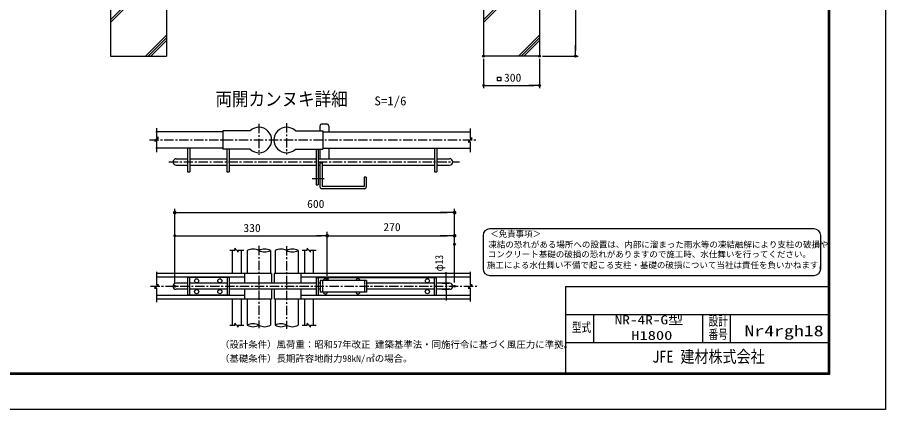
# Model space of a CAD drawing. Units: millimetres, scale not verified, with parts at other scales. Extents: x -4455 to 4455, y -3150 to 3150.
# Drawn here: x -199 to 4455, y -3150 to -1048 of the extents above; entities that cross this region are included whole.
import ezdxf
from ezdxf.enums import TextEntityAlignment as Align

# ---------------------------------------------------------------- set-up
doc = ezdxf.new("R2010")
doc.units = ezdxf.units.MM
doc.header["$LTSCALE"] = 20
doc.header["$PDMODE"] = 32
doc.header["$PDSIZE"] = 10
doc.linetypes.add('USER2', pattern=[0.375, 0.25, -0.125])
doc.linetypes.add('USER5', pattern=[4, 2.5, -0.5, 0.5, -0.5])
for name, color, linetype, lineweight in [('0-2_4基礎', 4, 'Continuous', 25), ('0-5_5寸法', 1, 'Continuous', 25), ('0-6_SUNPOU', 1, 'Continuous', 25), ('0-8_1', 7, 'Continuous', 25), ('0-A_0', 4, 'Continuous', 25), ('0-B_KOUZOU', 1, 'USER5', 25), ('0-F_D-TTL-TXT', 2, 'Continuous', 25)]:
    doc.layers.add(name, color=color, linetype=linetype, lineweight=lineweight)
for name, color, linetype in [('0-7_DEFPOINTS', 7, 'Continuous'), ('0-C_7詳細', 7, 'Continuous'), ('0-E_WAKU', 7, 'Continuous')]:
    doc.layers.add(name, color=color, linetype=linetype)
doc.styles.add('ＭＳ ゴシック', font='')
doc.styles.get('ＭＳ ゴシック').set_extended_font_data('MS Gothic')

# ---------------------------------------------------------------- blocks, each defined once
blk = doc.blocks.new('M1')
at = {"layer": '0-6_SUNPOU'}
blk.add_line((-5, 0), (-38.58, 0), dxfattribs=at)
for points in [[(0, 0), (-5, 0), (-4.96, 0.63)], [(0, 0), (-4.96, -0.63), (-5, 0)], [(0, 0), (-4.96, 0.63), (-4.84, 1.24)], [(0, 0), (-4.84, -1.24), (-4.96, -0.63)], [(0, 0), (-4.84, 1.24), (-4.65, 1.84)], [(0, 0), (-4.65, -1.84), (-4.84, -1.24)], [(0, 0), (-4.65, 1.84), (-4.38, 2.41)], [(0, 0), (-4.38, -2.41), (-4.65, -1.84)], [(0, 0), (-4.38, 2.41), (-4.05, 2.94)], [(0, 0), (-4.05, -2.94), (-4.38, -2.41)], [(0, 0), (-4.05, 2.94), (-3.64, 3.42)], [(0, 0), (-3.64, -3.42), (-4.05, -2.94)], [(0, 0), (-3.64, 3.42), (-3.19, 3.85)], [(0, 0), (-3.19, -3.85), (-3.64, -3.42)], [(0, 0), (-3.19, 3.85), (-2.68, 4.22)], [(0, 0), (-2.68, -4.22), (-3.19, -3.85)], [(0, 0), (-2.68, 4.22), (-2.13, 4.52)], [(0, 0), (-2.13, -4.52), (-2.68, -4.22)], [(0, 0), (-2.13, 4.52), (-1.55, 4.76)], [(0, 0), (-1.55, -4.76), (-2.13, -4.52)], [(0, 0), (-1.55, 4.76), (-0.94, 4.91)], [(0, 0), (-0.94, -4.91), (-1.55, -4.76)], [(0, 0), (-0.94, 4.91), (-0.31, 4.99)], [(0, 0), (-0.31, -4.99), (-0.94, -4.91)], [(0, 0), (-0.31, 4.99), (0.31, 4.99)], [(0, 0), (0.31, -4.99), (-0.31, -4.99)], [(0, 0), (0.31, 4.99), (0.94, 4.91)], [(0, 0), (0.94, 4.91), (1.55, 4.76)], [(0, 0), (1.55, 4.76), (2.13, 4.52)], [(0, 0), (2.13, 4.52), (2.68, 4.22)], [(0, 0), (2.68, 4.22), (3.19, 3.85)], [(0, 0), (3.19, 3.85), (3.64, 3.42)], [(0, 0), (3.64, 3.42), (4.05, 2.94)], [(0, 0), (4.05, 2.94), (4.38, 2.41)], [(0, 0), (4.38, 2.41), (4.65, 1.84)], [(0, 0), (4.65, 1.84), (4.84, 1.24)], [(0, 0), (4.84, 1.24), (4.96, 0.63)], [(0, 0), (4.96, 0.63), (5, 0)], [(0, 0), (0.94, -4.91), (0.31, -4.99)], [(0, 0), (1.55, -4.76), (0.94, -4.91)], [(0, 0), (2.13, -4.52), (1.55, -4.76)], [(0, 0), (2.68, -4.22), (2.13, -4.52)], [(0, 0), (3.19, -3.85), (2.68, -4.22)], [(0, 0), (3.64, -3.42), (3.19, -3.85)], [(0, 0), (4.05, -2.94), (3.64, -3.42)], [(0, 0), (4.38, -2.41), (4.05, -2.94)], [(0, 0), (4.65, -1.84), (4.38, -2.41)], [(0, 0), (4.84, -1.24), (4.65, -1.84)], [(0, 0), (4.96, -0.63), (4.84, -1.24)], [(0, 0), (5, 0), (4.96, -0.63)]]:
    blk.add_solid(points, dxfattribs=at)

msp = doc.modelspace()

# ---------------------------------------------------------------- linework, layer by layer
at = {"layer": '0-2_4基礎', "color": 7}
for p, q in [((300.26, -555.61), (300.26, -1255.61)), ((600.26, -555.61), (600.26, -1255.61)), ((2300.26, -555.61), (2300.26, -1255.61)), ((2600.26, -555.61), (2600.26, -1255.61)), ((300.26, -1255.61), (600.26, -1255.61)), ((2600.26, -1255.61), (2300.26, -1255.61))]:
    msp.add_line(p, q, dxfattribs=at)
at = {"layer": '0-2_4基礎'}
for p, q in [((300.26, -1060.68), (600.26, -760.68)), ((300.26, -1074.82), (600.26, -774.82)), ((2300.26, -1060.68), (2600.26, -760.68)), ((2300.26, -1074.82), (2600.26, -774.82)), ((488.01, -1255.61), (600.26, -1143.36)), ((502.15, -1255.61), (600.26, -1157.5)), ((2488.01, -1255.61), (2600.26, -1143.36)), ((2502.15, -1255.61), (2600.26, -1157.5)), ((516.29, -1255.61), (600.26, -1171.64)), ((2516.3, -1255.61), (2600.26, -1171.64))]:
    msp.add_line(p, q, dxfattribs=at)
at = {"layer": '0-5_5寸法'}
for p, q in [((2792.63, -585.61), (2792.63, -1225.61)), ((2615.26, -1255.61), (2807.63, -1255.61)), ((2300.26, -1270.61), (2300.26, -1427.43)), ((2600.26, -1270.61), (2600.26, -1427.43)), ((2330.26, -1412.43), (2570.26, -1412.43))]:
    msp.add_line(p, q, dxfattribs=at)
at = {"layer": '0-5_5寸法', "color": 3}
msp.add_lwpolyline([(2374.22, -1369.36), (2392.44, -1369.36), (2392.44, -1388.26), (2374.22, -1388.26)], close=True, dxfattribs=at)
at = {"layer": '0-7_DEFPOINTS'}
for p in [(2300.26, -1255.61), (2600.26, -1255.61), (2792.63, -1255.61), (2600.26, -1412.43), (2144.94, -2093.81), (1462, -2217.98), (2144.94, -2217.98), (2144.94, -2264.07), (1462, -2448.63), (644.94, -2488.98), (2144.94, -2488.98)]:
    msp.add_point(p, dxfattribs=at)
at = {"layer": '0-8_1'}
for p, q in [((1435.45, -1619.22), (1457.8, -1619.22)), ((902.16, -1661.44), (543.96, -1661.44)), ((1049, -1655.23), (902.17, -1655.23)), ((902.17, -1655.23), (902.17, -1754.57)), ((1291.76, -1655.23), (1438.59, -1655.23)), ((1423.03, -1631.64), (1423.03, -1655.23)), ((1438.59, -1655.23), (1438.59, -1754.57)), ((1438.59, -1661.44), (2227.55, -1661.44)), ((1470.22, -1631.64), (1470.22, -1661.44)), ((902.16, -1748.36), (543.96, -1748.36)), ((712.8, -1748.36), (712.8, -1876.26)), ((725.22, -1748.36), (725.22, -1876.26)), ((1049, -1754.57), (902.17, -1754.57)), ((923.9, -1754.57), (923.9, -1876.26)), ((936.31, -1754.57), (936.31, -1876.26)), ((1291.76, -1754.57), (1438.59, -1754.57)), ((1403.16, -1754.57), (1403.16, -1944.55)), ((1414.34, -1754.57), (1414.34, -1944.55)), ((1423.03, -1754.57), (1423.03, -1805.48)), ((1438.59, -1748.36), (2227.55, -1748.36)), ((1470.22, -1748.36), (1470.22, -1805.48)), ((2037.72, -1748.36), (2037.72, -1876.26)), ((2048.9, -1748.36), (2048.9, -1876.26)), ((653.2, -1805.48), (712.8, -1805.48)), ((725.22, -1805.48), (923.9, -1805.48)), ((936.31, -1805.48), (1403.16, -1805.48)), ((1414.34, -1805.48), (2037.72, -1805.48)), ((2048.9, -1805.48), (2118.43, -1805.48)), ((653.2, -1840.25), (712.8, -1840.25)), ((725.22, -1840.25), (923.9, -1840.25)), ((936.31, -1840.25), (1403.16, -1840.25)), ((1414.34, -1840.25), (1423.03, -1840.25)), ((1423.03, -1827.83), (1423.03, -1956.02)), ((1423.03, -1827.83), (1434.21, -1827.83)), ((1434.21, -1827.83), (1434.21, -1953.54)), ((1434.21, -1840.25), (2037.72, -1840.25)), ((2048.9, -1840.25), (2118.43, -1840.25)), ((712.8, -1876.26), (725.22, -1876.26)), ((923.9, -1876.26), (936.31, -1876.26)), ((1671.38, -1903.87), (1660.2, -1903.87)), ((1660.2, -1903.87), (1660.2, -1953.54)), ((1671.38, -1903.87), (1671.38, -1956.02)), ((2036.48, -1876.26), (2048.9, -1876.26)), ((1446.11, -1913.8), (1382.32, -1913.8)), ((1403.16, -1944.55), (1414.34, -1944.55)), ((1661.44, -1965.95), (1432.97, -1965.95)), ((1658.96, -1954.78), (1435.45, -1954.78)), ((953.05, -2297.34), (953.05, -2420.69)), ((1000.24, -2297.34), (1000.24, -2420.69)), ((1033.77, -2297.34), (1033.77, -2420.69)), ((1157.94, -2297.34), (1157.94, -2420.69)), ((1182.77, -2297.34), (1182.77, -2420.69)), ((1306.94, -2297.34), (1306.94, -2420.69)), ((1340.47, -2297.34), (1340.47, -2420.69)), ((1387.65, -2297.34), (1387.65, -2420.69)), ((1003.84, -2420.69), (547.31, -2420.69)), ((1019.36, -2440.56), (547.31, -2440.56)), ((936.17, -2441.8), (712.66, -2441.8)), ((712.66, -2441.8), (712.66, -2536.17)), ((723.83, -2441.8), (723.83, -2536.17)), ((924.99, -2441.8), (924.99, -2536.17)), ((936.17, -2441.8), (936.17, -2536.17)), ((1163.65, -2420.69), (1003.84, -2420.69)), ((1019.36, -2420.69), (1019.36, -2472.84)), ((1163.65, -2420.69), (1163.65, -2472.84)), ((1336.62, -2420.69), (1177.06, -2420.69)), ((1177.06, -2420.69), (1177.06, -2472.84)), ((1321.35, -2420.69), (1321.35, -2472.84)), ((2228.15, -2440.56), (1321.35, -2440.56)), ((2228.15, -2420.69), (1336.62, -2420.69)), ((1403.05, -2441.8), (2048.75, -2441.8)), ((1403.05, -2441.8), (1403.05, -2536.17)), ((1414.23, -2441.8), (1414.23, -2536.17)), ((1673.25, -2457.94), (1424.91, -2457.94)), ((1424.91, -2457.94), (1424.91, -2520.03)), ((1673.25, -2457.94), (1673.25, -2520.03)), ((2037.57, -2536.17), (2037.57, -2441.8)), ((2048.75, -2536.17), (2048.75, -2441.8)), ((712.66, -2472.84), (651.81, -2472.84)), ((712.66, -2505.13), (651.81, -2505.13)), ((923.75, -2472.84), (725.07, -2472.84)), ((923.75, -2505.13), (725.07, -2505.13)), ((1403.05, -2472.84), (936.17, -2472.84)), ((1403.05, -2505.13), (936.17, -2505.13)), ((1019.36, -2505.13), (1019.36, -2557.28)), ((1163.65, -2505.13), (1163.65, -2557.28)), ((1177.06, -2505.13), (1177.06, -2557.28)), ((1321.35, -2505.13), (1321.35, -2557.28)), ((1424.91, -2472.84), (1414.23, -2472.84)), ((1424.91, -2505.13), (1414.23, -2505.13)), ((2037.57, -2472.84), (1673.25, -2472.84)), ((2037.57, -2505.13), (1673.25, -2505.13)), ((2119.53, -2472.84), (2048.75, -2472.84)), ((2119.53, -2505.13), (2048.75, -2505.13)), ((1019.36, -2537.41), (547.31, -2537.41)), ((1003.84, -2557.28), (547.31, -2557.28)), ((936.17, -2536.17), (712.66, -2536.17)), ((953.05, -2557.28), (953.05, -2697.77)), ((1000.24, -2557.28), (1000.24, -2697.77)), ((1163.65, -2557.28), (1003.84, -2557.28)), ((1033.77, -2557.28), (1033.77, -2697.77)), ((1157.94, -2557.28), (1157.94, -2697.77)), ((1336.62, -2557.28), (1177.06, -2557.28)), ((1182.77, -2557.28), (1182.77, -2697.77)), ((1306.95, -2557.28), (1306.95, -2697.77)), ((2228.15, -2537.41), (1321.35, -2537.41)), ((2228.15, -2557.28), (1336.62, -2557.28)), ((1340.47, -2557.28), (1340.47, -2697.77)), ((1387.66, -2557.28), (1387.66, -2697.77)), ((1403.05, -2536.17), (2048.75, -2536.17)), ((1673.25, -2520.03), (1424.91, -2520.03))]:
    msp.add_line(p, q, dxfattribs=at)
at = {"layer": '0-8_1', "color": 1}
for p, q in [((644.94, -2468.98), (644.94, -2073.81)), ((684.94, -2093.81), (2104.94, -2093.81)), ((2144.94, -2244.07), (2144.94, -2073.81)), ((644.94, -2473.98), (644.94, -2202.98)), ((674.94, -2217.98), (1432, -2217.98)), ((1462, -2428.63), (1462, -2197.98)), ((1462, -2433.63), (1462, -2202.98)), ((1502, -2217.98), (2104.94, -2217.98)), ((2144.94, -2468.98), (2144.94, -2197.98))]:
    msp.add_line(p, q, dxfattribs=at)
at = {"layer": '0-8_1', "linetype": 'USER2'}
for p, q in [((1436.18, -2457.94), (1436.18, -2520.03)), ((1662.17, -2457.94), (1662.17, -2520.03))]:
    msp.add_line(p, q, dxfattribs=at)
at = {"layer": '0-8_1'}
for centre in [(762.33, -2459.8), (886.5, -2459.8), (1999.08, -2459.8), (762.33, -2518.16), (886.5, -2518.16), (1999.08, -2518.16)]:
    msp.add_circle(centre, 11.18, dxfattribs=at)
for centre, radius, start, end in [((1435.45, -1631.64), 12.42, 90, 180), ((1457.8, -1631.64), 12.42, 0, 90), ((1095.88, -1704.9), 68.3, 226.6586, 133.3418), ((1244.88, -1704.9), 68.3, 46.65789, 313.34109), ((653.2, -1822.86), 17.38, 90, 270), ((2118.43, -1822.86), 17.38, 270, 90), ((1435.45, -1953.54), 1.24, 180, 270), ((1658.96, -1953.54), 1.24, 270, 0), ((1432.97, -1956.02), 9.93, 180, 270), ((1661.44, -1956.02), 9.93, 270, 0), ((1452.72, -2459.8), 11.18, 9.59328, 170.40672), ((1626.56, -2459.8), 11.18, 9.59328, 170.40672), ((651.81, -2488.98), 16.14, 90, 270), ((2119.53, -2488.98), 16.14, 270, 90), ((1452.72, -2518.16), 11.18, 189.59328, 350.40672), ((1626.56, -2518.16), 11.18, 189.59328, 350.40672)]:
    msp.add_arc(centre, radius, start, end, dxfattribs=at)
at = {"layer": '0-8_1', "color": 4}
for centre, start, end in [((1064.81, -2356.77), 62.41797, 117.58219), ((1126.75, -2356.77), 62.41797, 117.58219), ((1126.75, -2237.92), 242.41784, 297.58207), ((1213.85, -2356.77), 62.41797, 117.58219), ((1275.15, -2356.77), 62.41797, 117.58219), ((1275.15, -2237.92), 242.41784, 297.58207), ((1064.81, -2757.19), 62.41797, 117.58219), ((1064.81, -2638.34), 242.41784, 297.58207), ((1126.75, -2638.34), 242.41784, 297.58207), ((1213.85, -2757.19), 62.41797, 117.58219), ((1213.85, -2638.34), 242.41784, 297.58207), ((1275.15, -2638.34), 242.41784, 297.58207)]:
    msp.add_arc(centre, 67.05, start, end, dxfattribs=at)
at = {"layer": '0-A_0'}
for p, q in [((547.31, -1641.23), (547.31, -1692.1)), ((2228.15, -1643.25), (2228.15, -1696.08)), ((547.31, -1701.15), (536.91, -1710.19)), ((557.71, -1692.1), (547.31, -1692.1)), ((547.31, -1701.15), (557.71, -1692.1)), ((547.31, -1692.1), (551.27, -1692.1)), ((547.31, -1710.19), (547.31, -1770.72)), ((2228.15, -1705.12), (2217.75, -1714.17)), ((2217.75, -1714.17), (2228.15, -1714.17)), ((2228.15, -1714.17), (2224.19, -1714.17)), ((2228.15, -1714.17), (2228.15, -1770.72)), ((939.45, -2295.21), (966.67, -2295.21)), ((966.67, -2284.81), (966.67, -2295.21)), ((975.71, -2295.21), (966.67, -2284.81)), ((966.67, -2295.21), (966.67, -2291.25)), ((975.71, -2295.21), (984.75, -2305.6)), ((984.75, -2295.21), (1014.75, -2295.21)), ((1327.56, -2295.21), (1354.77, -2295.21)), ((1363.81, -2295.21), (1372.86, -2305.6)), ((1372.86, -2295.21), (1372.86, -2299.17)), ((547.31, -2410.96), (547.31, -2481.4)), ((2228.15, -2410.96), (2228.15, -2481.4)), ((547.31, -2490.44), (536.91, -2499.48)), ((536.91, -2499.48), (547.31, -2499.48)), ((547.31, -2499.48), (543.35, -2499.48)), ((547.31, -2481.4), (551.27, -2481.4)), ((547.31, -2499.48), (547.31, -2574.05)), ((2228.15, -2490.44), (2217.75, -2499.48)), ((2238.54, -2481.4), (2228.15, -2481.4)), ((2228.15, -2490.44), (2238.54, -2481.4)), ((2228.15, -2481.4), (2232.11, -2481.4)), ((2228.15, -2499.48), (2228.15, -2570.25)), ((939.45, -2696.9), (966.67, -2696.9)), ((966.67, -2696.9), (966.67, -2692.94)), ((975.71, -2696.9), (984.75, -2707.3)), ((984.75, -2696.9), (1014.75, -2696.9)), ((984.75, -2696.9), (984.75, -2700.86)), ((984.75, -2707.3), (984.75, -2696.9)), ((1327.56, -2696.9), (1354.77, -2696.9)), ((1363.81, -2696.9), (1372.86, -2707.3)), ((1372.86, -2696.9), (1402.85, -2696.9))]:
    msp.add_line(p, q, dxfattribs=at)
at = {"layer": '0-A_0', "color": 7}
for p, q in [((2740.23, -2489.76), (2740.23, -2954.76)), ((2740.23, -2489.76), (4147.84, -2489.76)), ((2740.23, -2639.76), (4147.84, -2639.76)), ((2890.23, -2639.76), (2890.23, -2789.76)), ((3472.84, -2639.76), (3472.84, -2789.76)), ((3622.84, -2639.76), (3622.84, -2789.76)), ((2740.23, -2789.76), (4147.84, -2789.76))]:
    msp.add_line(p, q, dxfattribs=at)
at = {"layer": '0-A_0', "color": 3}
msp.add_lwpolyline([(-4454.66, 3150.24), (4455.34, 3150.24), (4455.34, -3149.76), (-4454.66, -3149.76)], close=True, dxfattribs=at)
at = {"layer": '0-A_0', "color": 7}
for points in [[(-4154.66, 2962.74), (4155.34, 2962.74), (4155.34, -2962.26), (-4154.66, -2962.26)], [(-4152.79, 2960.87), (4153.46, 2960.87), (4153.46, -2960.38), (-4152.79, -2960.38)], [(-4150.91, 2958.99), (4151.59, 2958.99), (4151.59, -2958.51), (-4150.91, -2958.51)], [(-4149.04, 2957.12), (4149.71, 2957.12), (4149.71, -2956.63), (-4149.04, -2956.63)], [(-4147.16, 2955.24), (4147.84, 2955.24), (4147.84, -2954.76), (-4147.16, -2954.76)]]:
    msp.add_lwpolyline(points, close=True, dxfattribs=at)
at = {"layer": '0-A_0'}
for points in [[(536.91, -1710.19), (547.31, -1710.19), (543.35, -1710.19)], [(2228.15, -1705.12), (2238.54, -1696.08), (2228.15, -1696.08), (2232.11, -1696.08)], [(984.75, -2305.6), (984.75, -2295.21), (984.75, -2299.17)], [(1363.81, -2295.21), (1354.77, -2284.81), (1354.77, -2295.21), (1354.77, -2291.25)], [(1372.86, -2305.6), (1372.86, -2295.21), (1402.85, -2295.21)], [(547.31, -2490.44), (557.71, -2481.4), (547.31, -2481.4)], [(2217.75, -2499.48), (2228.15, -2499.48), (2224.19, -2499.48)], [(975.71, -2696.9), (966.67, -2686.5), (966.67, -2696.9)], [(1363.81, -2696.9), (1354.77, -2686.5), (1354.77, -2696.9), (1354.77, -2692.94)], [(1372.86, -2707.3), (1372.86, -2696.9), (1372.86, -2700.86)]]:
    msp.add_lwpolyline(points, dxfattribs=at)
at = {"layer": '0-B_KOUZOU'}
for p, q in [((1095.78, -1618.97), (1095.78, -1784.88)), ((1244.5, -1614.92), (1244.5, -1782.86)), ((508.76, -1704.95), (2268.6, -1704.95)), ((612.7, -1822.86), (2171.39, -1822.86)), ((1095.78, -2272.35), (1095.78, -2713.42)), ((1244.5, -2273.69), (1244.5, -2717.45)), ((514.43, -2488.31), (2272.93, -2488.31))]:
    msp.add_line(p, q, dxfattribs=at)
at = {"layer": '0-B_KOUZOU', "linetype": 'Continuous'}
for p, q in [((2098.99, -2442.84), (2098.99, -2412.84)), ((2078, -2472.84), (2113.99, -2472.84)), ((2078, -2505.13), (2113.99, -2505.13)), ((2098.99, -2472.84), (2098.99, -2505.13)), ((2098.99, -2535.13), (2098.99, -2565.13))]:
    msp.add_line(p, q, dxfattribs=at)
at = {"layer": '0-F_D-TTL-TXT'}
for p, q in [((4071.77, -2181.53), (2332.81, -2181.53)), ((2297.26, -2217.08), (2297.26, -2394.85)), ((4107.33, -2394.85), (4107.33, -2217.08)), ((2332.81, -2430.4), (4071.77, -2430.4))]:
    msp.add_line(p, q, dxfattribs=at)
for centre, start, end in [((2332.81, -2217.08), 90, 180), ((4071.77, -2217.08), 0, 90), ((2332.81, -2394.85), 180, 270), ((4071.77, -2394.85), 270, 0)]:
    msp.add_arc(centre, 35.55, start, end, dxfattribs=at)

# ---------------------------------------------------------------- block references
at = {"layer": '0-5_5寸法', "xscale": 1.5, "yscale": 1.5}
for p, rotation in [((2792.63, -1255.61), 270), ((2300.26, -1412.43), 180)]:
    msp.add_blockref('M1', p, dxfattribs=dict(at, rotation=rotation))
msp.add_blockref('M1', (2600.26, -1412.43), dxfattribs=at)
at = {"layer": '0-8_1', "rotation": 180}
for p, xscale, yscale in [((644.94, -2093.81), 2, 2), ((644.94, -2217.98), 1.5, 1.5), ((1462, -2217.98), 2, 2)]:
    msp.add_blockref('M1', p, dxfattribs=dict(at, xscale=xscale, yscale=yscale))
at = {"layer": '0-8_1'}
for p, xscale, yscale in [((2144.94, -2093.81), 2, 2), ((1462, -2217.98), 1.5, 1.5), ((2144.94, -2217.98), 2, 2)]:
    msp.add_blockref('M1', p, dxfattribs=dict(at, xscale=xscale, yscale=yscale))
at = {"layer": '0-B_KOUZOU', "xscale": 1.5, "yscale": 1.5}
for p, rotation in [((2098.99, -2472.84), 270), ((2098.99, -2505.13), 90)]:
    msp.add_blockref('M1', p, dxfattribs=dict(at, rotation=rotation))

# ---------------------------------------------------------------- texts
at = {"layer": '0-5_5寸法', "color": 3, "style": 'ＭＳ ゴシック', "width": 1.05}
msp.add_text('300', height=43.26, dxfattribs=at).set_placement((2409.76, -1405.76), align=Align.BOTTOM_LEFT)
at = {"layer": '0-8_1', "color": 3, "style": 'ＭＳ ゴシック', "width": 1.05}
for s, p in [('600', (1354.44, -2082.13)), ('330', (1012.97, -2211.31)), ('270', (1762.97, -2206.31))]:
    msp.add_text(s, height=43.26, dxfattribs=at).set_placement(p, align=Align.BOTTOM_LEFT)
at = {"layer": '0-A_0', "color": 3, "style": 'ＭＳ ゴシック', "width": 0.85}
msp.add_text('φ13', height=43.26, rotation=90, dxfattribs=at).set_placement((2096.42, -2409.2), align=Align.BOTTOM_LEFT)
at = {"layer": '0-A_0', "color": 7, "style": 'ＭＳ ゴシック'}
for s, height, width, p in [('設計', 50.44, 0.75, (3506.27, -2714.91)), ('型式', 50.44, 0.75, (2773.66, -2748.65)), ('番号', 50.44, 0.75, (3506.27, -2786.91)), ('JFE 建材株式会社', 64.94, 0.85, (3204.92, -2917.76))]:
    msp.add_text(s, height=height, dxfattribs=dict(at, width=width)).set_placement(p, align=Align.BOTTOM_LEFT)
at = {"layer": '0-C_7詳細', "style": 'ＭＳ ゴシック', "width": 0.9}
msp.add_text('両開カンヌキ詳細', height=72.14, dxfattribs=at).set_placement((863.35, -1543.24), align=Align.BOTTOM_LEFT)
at = {"layer": '0-C_7詳細', "color": 3, "style": 'ＭＳ ゴシック', "width": 1.05}
msp.add_text('S=1/6', height=48.11, dxfattribs=at).set_placement((1715.42, -1534.2), align=Align.BOTTOM_LEFT)
at = {"layer": '0-E_WAKU', "style": 'ＭＳ ゴシック'}
for s, height, width, p in [('NR-4R-G型', 48.11, 1.25, (3003.04, -2707.26)), ('Nr4rgh18', 57.73, 1.35, (3698.68, -2773.96)), ('H1800', 48.11, 1.35, (3091.54, -2790.59))]:
    msp.add_text(s, height=height, dxfattribs=dict(at, width=width)).set_placement(p, align=Align.BOTTOM_LEFT)
at = {"layer": '0-F_D-TTL-TXT', "color": 7, "style": 'ＭＳ ゴシック'}
for s, height, p in [('＜免責事項＞ \u3000\u3000', 32.55, (2335.45, -2234.27)), ('凍結の恐れがある場所への設置は、内部に溜まった雨水等の凍結融解により支柱の破損や', 32.55, (2325.83, -2291.51)), ('コンクリート基礎の破損の恐れがありますので施工時、水仕舞いを行ってください。', 32.55, (2322.91, -2343.72)), ('施工による水仕舞い不備で起こる支柱・基礎の破損について当社は責任を負いかねます。 ', 32.55, (2317.94, -2401.67)), ('（設計条件）風荷重：昭和57年改正 建築基準法・同施行令に基づく風圧力に準拠。', 36.08, (887.28, -2829.96)), ('（基礎条件）長期許容地耐力98kN/㎡の場合。', 36.08, (887.28, -2904.96))]:
    msp.add_text(s, height=height, dxfattribs=at).set_placement(p, align=Align.BOTTOM_LEFT)

doc.saveas('drawing.dxf')
